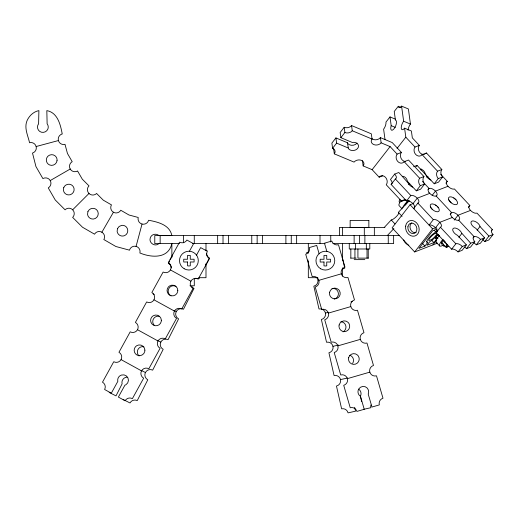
<?xml version="1.0" encoding="UTF-8"?>
<svg xmlns="http://www.w3.org/2000/svg" width="519" height="519" viewBox="0 0 519 519"><rect width="100%" height="100%" fill="white"/><g stroke="black" fill="none" stroke-linecap="round" stroke-linejoin="round"><path stroke-width="0.78" d="M136.069 246.421L142.024 224.052A5.372 5.372 0 0 1 138.229 217.474L128.965 214.989L120.726 210.234L120.376 210.844A5.372 5.372 0 0 1 114.057 212.537L112.844 211.836A5.372 5.372 0 0 1 111.15 205.518L111.501 204.908L103.275 200.159L96.547 193.438L96.054 193.931A5.372 5.372 0 0 1 89.508 193.931L88.522 192.938A5.372 5.372 0 0 1 88.522 186.399L89.015 185.899L82.294 179.178L77.545 170.952L77.234 171.16A5.372 5.372 0 0 1 70.824 169.862L70.046 168.688A5.372 5.372 0 0 1 71.35 162.278L72.206 161.707L67.457 153.488L64.998 144.314L63.98 144.516A5.372 5.372 0 0 1 58.537 140.896L58.258 139.52A5.372 5.372 0 0 1 61.884 134.071L62.235 133.999C60.515 124.826 57.706 112.591 46.827 110.605L47.125 123.782A5.372 5.372 0 0 1 47.832 129.114C46.587 132.28 42.253 133.441 39.593 131.32A5.372 5.372 0 0 1 38.601 123.782L38.899 110.605C33.599 111.643 29.298 115.692 27.105 120.525C23.88 127.921 27.974 135.498 29.557 142.744L30.77 142.543A5.372 5.372 0 0 1 36.083 146.352L36.311 147.74A5.372 5.372 0 0 1 32.502 153.053L35.934 166.541L42.889 178.594A5.372 5.372 0 0 1 50.233 180.56L70.253 168.999M171.847 243.547C168.474 259.065 151.282 257.755 139.838 252.954L140.033 252.176A5.372 5.372 0 0 0 136.659 246.57L135.297 246.233A5.372 5.372 0 0 0 129.692 249.6L129.549 250.184L115.906 246.519L103.813 239.531L104.163 238.928A5.372 5.372 0 0 0 102.47 232.609L101.257 231.902A5.372 5.372 0 0 0 94.938 233.595L94.581 234.205L82.502 227.231L72.628 217.357L73.127 216.858A5.372 5.372 0 0 0 73.127 210.318L72.135 209.326A5.372 5.372 0 0 0 65.589 209.326L65.096 209.825L55.222 199.951L48.267 187.897A5.372 5.372 0 0 0 50.233 180.56M395.459 119.188L390.003 116.911L391.196 125.676L390.95 126.565A5.372 2.147 -67.3 0 0 391.391 130.074L391.929 130.237A5.372 2.147 -67.3 0 0 395.699 125.812A5.372 2.147 -67.3 0 0 395.861 120.343L395.439 120.22L394.245 111.462L398.281 106.285A5.372 2.147 -67.3 0 0 401.583 106.123L408.395 108.971L410.451 124.073A5.372 2.147 -67.3 0 0 408.07 130.159M169.505 261.258L168.416 263.418A5.372 5.372 0 0 1 171.354 267.914M170.232 259.818L172.049 256.224M199.588 277.38L198.861 278.82A5.372 5.372 0 0 0 197.538 278.353M205.771 265.157L209.41 257.962A5.372 5.372 0 0 1 206.471 253.467M189.351 251.404L193.581 243.722L186.872 240.031A5.372 5.372 0 0 1 179.574 242.146L168.299 262.62A5.372 5.372 0 0 1 170.42 269.919L190.895 281.194A5.372 5.372 0 0 1 198.193 279.073L209.462 258.598A5.372 5.372 0 0 1 207.347 251.3L200.639 247.608L196.409 255.296M101.86 232.253L113.453 212.187M438.004 234.354L439.249 235.905M441.202 242.12L446.359 247.621L447.579 245.721L445.587 246.817L447.06 244.514L442.681 239.817M357.04 143.088A5.372 4.074 -7.8 0 1 347.769 143.471L347.373 142.719L335.916 137.918L331.881 143.101L332.588 148.304A5.372 4.074 -7.8 0 1 334.307 153.845L354.068 162.11A5.372 4.074 -7.8 0 1 361.445 160.377A5.372 4.074 -7.8 0 1 363.157 165.911L372.136 169.668L379.136 177.174A5.372 4.399 68.9 0 1 385.513 177.342A5.372 4.399 68.9 0 1 386.233 184.77L401.661 201.301A5.372 4.399 68.9 0 1 405.89 200.055M402.478 176.246L403.659 176.473A5.372 4.399 68.9 0 1 407.175 180.314L407.357 181.248L416.316 190.836L420.637 189.176L424.665 183.992A5.372 4.399 68.9 0 1 423.945 176.564L408.518 160.034L404.197 161.701A5.372 4.399 68.9 0 1 397.82 161.532A5.372 4.399 68.9 0 1 397.106 154.098L390.1 146.598L381.128 142.842A5.372 4.074 -7.8 0 1 373.751 144.574A5.372 4.074 -7.8 0 1 372.039 139.04L371.325 133.831L351.564 125.559A5.372 4.074 -7.8 0 1 344.188 127.291L340.159 132.468L340.866 137.678L352.336 142.478L353.283 142.342A5.372 4.074 -7.8 0 1 357.863 144.204L358.37 145.171A5.372 4.074 -7.8 0 1 355.113 150.14A5.372 4.074 -7.8 0 1 348.483 148.681L347.373 142.719M332.588 148.304L336.623 143.127L335.916 137.918M340.866 137.678L344.895 132.501A5.372 4.074 -7.8 0 0 352.271 130.769L372.039 139.04M390.003 116.911L385.974 122.088A5.372 2.147 -67.3 0 1 383.612 129.192L385.02 139.527M372.136 169.668L390.1 146.598M397.067 148.408L405.813 137.185L404.58 128.167A5.372 2.147 -67.3 0 1 401.278 128.329A5.372 2.147 -67.3 0 1 403.639 121.225L401.583 106.123M394.7 174.073L390.457 179.522A5.372 2.77 37.9 0 1 391.125 184.433L406.559 200.963A5.372 2.77 37.9 0 1 412.981 203.649A5.372 2.77 37.9 0 1 413.649 208.56L417.899 203.111A5.372 2.77 37.9 0 0 417.231 198.2A5.372 2.77 37.9 0 0 410.801 195.514L395.374 178.984A5.372 2.77 37.9 0 0 394.7 174.073L398.806 172.49L407.94 182.74A5.372 2.77 37.9 0 0 411.45 186.548L412.644 187.171M391.125 184.433L395.374 178.984M416.115 166.618L417.055 165.412L434.234 183.791L438.549 182.124L442.584 176.947A5.372 4.399 68.9 0 1 441.864 169.512L426.43 152.982L422.116 154.649A5.372 4.399 68.9 0 1 415.738 154.48A5.372 4.399 68.9 0 1 415.018 147.052L405.813 137.185M408.771 184.647L409.712 183.434M406.559 200.963L410.801 195.514M407.026 200.606A5.372 4.399 68.9 0 1 408.038 201.469L408.933 200.315M416.316 190.836L420.345 185.659L424.665 183.992M427.02 177.563L427.961 176.356M413.747 203.338L410.094 204.746L392.124 227.822L414.649 251.949L437.316 243.203M412.981 203.649L417.231 198.2L429.751 193.366M428.136 189.669L429.051 188.429L422.466 181.378M434.234 183.791L438.263 178.607L442.584 176.947M432.178 195.358L435.48 191.122L448.001 186.289A5.372 2.77 37.9 0 0 454.423 188.974L469.857 205.505A5.372 2.77 37.9 0 0 470.525 210.416A5.372 2.77 37.9 0 0 476.948 213.101L492.382 229.632A5.372 2.77 37.9 0 0 493.05 234.543L488.807 239.992L484.707 241.575L482.599 239.317M445.918 183.194L447.333 181.378L440.715 174.293M466.38 244.871L462.28 246.454A5.372 2.77 37.9 0 0 455.851 243.768L440.423 227.238A5.372 2.77 37.9 0 0 439.755 222.327A5.372 2.77 37.9 0 0 433.326 219.641L429.083 225.09A5.372 2.77 37.9 0 1 435.506 227.776A5.372 2.77 37.9 0 1 436.181 232.687L451.608 249.217A5.372 2.77 37.9 0 1 458.037 251.91L462.137 250.327L466.38 244.871L457.434 235.289L456.499 234.802A5.372 2.77 37.9 0 1 452.711 229.599A5.372 2.77 37.9 0 1 456.856 228.529L458.05 229.145A5.372 2.77 37.9 0 1 461.56 232.96L470.701 243.21L474.801 241.627A5.372 2.77 37.9 0 1 474.132 236.716L458.673 220.16A5.372 2.77 37.9 0 1 452.276 217.493L439.755 222.327L435.506 227.776M414.649 251.949L432.619 228.873L436.271 227.465M437.134 229.041L432.651 230.767L418.93 248.393L424.905 246.084L427.675 242.529L426.573 241.354M427.675 242.529L427.351 242.581A8.057 2.044 -43 0 1 428.214 238.87A8.057 2.044 -43 0 1 434.708 232.707L437.251 230.235M450.194 214.405L451.575 212.556A5.372 2.77 37.9 0 1 458.005 215.249L470.525 210.416M436.181 232.687L440.423 227.238M432.93 244.897L436.719 240.031M454.229 220.095L458.005 215.249A5.372 2.77 37.9 0 1 458.673 220.16M468.443 207.321L469.857 205.505M458.913 237.248L461.741 233.615M451.608 249.217L455.851 243.768M458.037 251.91L462.28 246.454M477.162 230.164L479.991 226.531L479.816 225.882A5.372 2.77 37.9 0 0 476.299 222.067L475.106 221.444A5.372 2.77 37.9 0 0 470.96 222.515A5.372 2.77 37.9 0 0 474.755 227.724L475.683 228.204L484.629 237.793L480.386 243.242L476.286 244.825A5.372 2.77 37.9 0 0 474.126 243.074M473.185 237.923L474.1 236.683A5.372 2.77 37.9 0 1 480.529 239.376L484.629 237.793M464.875 246.966L466.451 248.659L470.701 243.21M474.801 241.627L470.558 247.076L466.451 248.659M476.286 244.825L480.529 239.376M491.441 230.845L492.382 229.632M484.707 241.575L488.95 236.126L493.05 234.543M437.815 234.218A8.057 2.044 -43 0 1 430.841 241.063L429.674 241.77L426.923 245.305L433.903 242.613L436.693 239.051L435.052 237.287M384.248 227.465L391.255 219.959A5.372 1.362 -43 0 0 396.73 216.157A5.372 1.362 -43 0 0 398.352 212.362L408.823 201.145M387.369 235.522L393.869 228.561M72.628 209.825L89.015 193.438M448.766 246.291L446.359 247.621M158.996 243.547C155.33 247.245 148.564 243.022 150.231 238.098A5.372 5.372 0 0 1 152.794 234.88C154.753 233.835 157.341 234.069 158.97 235.62L171.847 235.62C169.869 224.811 157.75 221.944 148.609 220.257A5.372 5.372 0 0 1 142.024 224.052M415.018 147.052L419.339 145.385L412.333 137.879L411.398 131.022L404.58 128.167M397.106 154.098L401.421 152.437L392.215 142.569L380.414 137.632A5.372 4.074 -7.8 0 1 371.961 138.748M379.136 177.174L382.737 175.785M413.637 166.729L417.055 165.412M422.116 154.649L437.543 171.179L441.864 169.512M404.197 161.701L419.631 178.231L423.945 176.564M401.661 201.301L405.981 199.633M408.038 201.469L409.478 200.911M319.159 253.849L316.713 245.429L309.363 247.563A5.372 5.372 0 0 1 305.697 254.219L312.211 276.666A5.372 5.372 0 0 1 318.867 280.331L341.314 273.824A5.372 5.372 0 0 1 344.979 267.162L338.472 244.715A5.372 5.372 0 0 1 331.81 241.05L324.459 243.184L326.905 251.611M318.867 280.331A5.372 5.372 0 0 1 315.202 286.988L321.715 309.441A5.372 5.372 0 0 1 328.371 313.106L350.818 306.593A5.372 5.372 0 0 1 354.483 299.937L347.97 277.483A5.372 5.372 0 0 1 341.314 273.824M347.38 378.649A5.372 5.372 0 0 1 343.714 385.306L350.221 407.752A5.372 5.372 0 0 1 356.877 411.418L364.234 409.283L360.458 396.257L359.68 395.699A5.372 5.372 0 0 1 358.123 390.554L358.616 389.244A5.372 5.372 0 0 1 368.587 393L368.198 394.025L371.974 407.039L379.331 404.904A5.372 5.372 0 0 1 382.996 398.248L376.483 375.801A5.372 5.372 0 0 1 369.826 372.136L347.38 378.649A5.372 5.372 0 0 0 340.717 374.984L334.21 352.531A5.372 5.372 0 0 0 337.875 345.875L360.322 339.368A5.372 5.372 0 0 1 363.988 332.705L357.474 310.258A5.372 5.372 0 0 1 350.818 306.593M36.116 146.527L58.465 140.539M316.59 277.308A5.372 5.372 0 0 1 313.833 286.196L318.997 308.993A5.372 5.372 0 0 1 325.426 313.048L328.572 312.334M325.426 313.048A5.372 5.372 0 0 1 321.371 319.47L326.535 342.268A5.372 5.372 0 0 1 332.964 346.322L338.466 345.077M332.964 346.322A5.372 5.372 0 0 1 328.91 352.751L334.08 375.548A5.372 5.372 0 0 1 340.503 379.603L347.581 378.001M363.371 409.407L370.838 407.713A5.372 5.372 0 0 1 370.949 404.937M384.936 227.465L339.394 227.465L339.394 235.522M399.598 235.522L154.779 235.522L154.779 243.586L179.496 243.586M192.497 243.586L324.991 243.56M332.926 243.56L393.629 243.586L393.629 235.522M350.714 258.125L356.19 258.125M368.36 258.125L357.922 258.125L357.922 248.99M354.159 259.63L364.851 259.63M317.849 277.684L308.325 277.684L308.325 261.589M198.848 277.704L205.991 277.704L205.991 263.646M189.922 285.768L194.301 285.768L194.288 278.508M436.693 239.051L436.077 238.909A8.057 2.044 -43 0 1 436.641 236.379M398.281 106.285L401.005 107.42M403.639 121.225L410.451 124.073M391.196 125.676L395.283 127.389M336.623 143.127L348.087 147.928M205.673 250.048L207.042 250.742M174.079 310.544L176.239 311.634A5.372 5.372 0 0 0 178.607 318.854L168.052 339.711A5.372 5.372 0 0 0 160.832 342.086L157.958 340.626M141.116 370.345L145.43 372.532A5.372 5.372 0 0 0 147.798 379.752L137.25 400.61A5.372 5.372 0 0 0 130.029 402.978L123.198 399.52M109.172 392.429L116.003 395.88L122.121 383.788L121.933 382.711A5.372 5.372 0 0 1 127.071 377.112M430.893 180.087L429.7 179.47A5.372 2.77 37.9 0 1 426.19 175.656L426.008 175M141.538 370.871A5.372 5.372 0 0 0 143.653 378.169L132.384 398.65A5.372 5.372 0 0 0 125.085 400.765L118.377 397.074L124.91 385.195L125.909 384.748A5.372 5.372 0 0 0 121.511 375.042L120.233 375.62A5.372 5.372 0 0 0 117.703 380.356L117.858 381.296L111.313 393.188L104.604 389.49A5.372 5.372 0 0 0 102.49 382.192L113.758 361.717A5.372 5.372 0 0 0 121.057 359.602L141.538 370.871A5.372 5.372 0 0 1 148.836 368.756L160.105 348.275A5.372 5.372 0 0 1 157.99 340.977L137.509 329.708A5.372 5.372 0 0 0 135.394 322.409L146.663 301.928A5.372 5.372 0 0 0 153.961 299.813L174.442 311.082A5.372 5.372 0 0 1 181.741 308.967L193.01 288.493A5.372 5.372 0 0 1 190.895 281.194M453.775 197.94L455.954 199.731M435.525 205.018L436.667 205.835M358.597 389.146L359.661 390.054A5.372 5.372 0 0 1 360.783 395.309L360.374 396.172L361.613 401.622M479.991 226.531L488.95 236.126M436.148 196.033L451.608 212.589A5.372 2.77 37.9 0 0 452.276 217.493M417.899 203.111L433.326 219.641M434.221 230.235L435.869 231.999M445.094 241.951L443.323 240.05L441.682 242.607A8.057 2.044 -43 0 0 442.169 244.28M442.889 239.797L445.017 242.081M410.094 204.746L432.619 228.873M437.751 234.536L439.392 236.301M437.757 238.215L436.362 236.911A8.057 2.044 -43 0 0 436.849 238.578M441.929 242.684L443.46 244.507A8.057 2.044 -43 0 0 444.874 245.987M435.726 236.255L437.919 238.604M436.096 242.12L439.638 245.922M431.704 240.258L433.903 242.613M402.141 208.904L399.105 205.647A10.75 2.725 -43 0 1 401.395 200.276M398.352 212.362L402.076 216.352M422.161 243.145L424.905 246.084M391.255 219.959L394.978 223.948M437.335 206.439L438.224 207.444M431.25 208.223L432.139 209.228M448.714 199.783L451.089 202.78L450.083 201.833A5.372 2.77 37.9 0 1 451.069 196.863A5.372 2.77 37.9 0 1 457.57 203.013A5.372 2.77 37.9 0 1 451.076 202.767M430.465 206.867L431.023 207.892A5.372 2.77 37.9 0 0 438.899 211.259A5.372 2.77 37.9 0 0 434.332 204.402A5.372 2.77 37.9 0 0 431.023 207.892M342.242 257.171L344.739 268.174A5.372 5.372 0 0 0 342.274 269.471M354.633 407.298L355.515 411.191L348.048 412.877A5.372 5.372 0 0 0 341.619 408.829L336.455 386.032A5.372 5.372 0 0 0 340.503 379.603M307.897 259.993L308.61 263.133M425.282 174.202L425.048 173.138A5.372 4.399 68.9 0 0 420.286 169.194M380.414 137.632L381.128 142.842M362.45 160.708L363.157 165.911M351.564 125.559L352.271 130.769M344.188 127.291L344.895 132.501M333.594 148.635L334.307 153.845M388.257 235.522L388.257 243.586M374.342 227.465L374.342 235.522M369.794 243.619L369.794 248.99L349.268 248.99L349.268 243.619M368.237 248.99L368.237 258.125M367.024 248.99L367.024 258.125M366.33 243.619L366.33 248.99M364.883 235.522L364.883 243.586M364.306 227.465L364.306 235.522M359.505 235.522L359.505 243.586M355.612 243.619L355.612 248.99M354.938 248.99L354.938 258.125M354.133 235.522L354.133 243.586M350.838 248.99L350.838 258.125M342.488 227.465L342.488 235.522M342.449 243.56L342.449 260.045M342.449 267.875L342.449 276.127M330.759 235.522L330.759 241.971M320.015 235.522L320.015 243.586M308.325 243.56L308.325 253.123M296.641 235.522L296.641 243.586M291.263 235.522L291.263 243.586M285.891 235.522L285.891 243.586M262.517 235.522L262.517 243.586M257.145 235.522L257.145 243.586M251.767 235.522L251.767 243.586M228.392 235.522L228.392 243.586M223.021 235.522L223.021 243.586M217.649 235.522L217.649 243.586M205.991 243.586L205.991 250.774M194.275 235.522L194.275 243.586M183.525 235.522L183.525 242.775M171.867 243.586L171.867 257.379M160.15 235.522L160.15 243.586M405.475 161.487A5.372 4.399 68.9 0 1 400.999 158.139A5.372 4.399 68.9 0 1 401.421 152.437M420.345 185.659A5.372 4.399 68.9 0 1 419.631 178.231M443.271 245.163A10.75 2.725 -43 0 1 442.746 239.57M436.849 242.379A10.75 2.725 -43 0 1 439.197 235.769M416.134 232.635A5.372 4.399 68.9 0 1 410.535 229.359A5.372 4.399 68.9 0 1 411.878 222.878M408.829 245.312A5.372 2.77 37.9 0 1 405.462 242.976L404.625 241.958A5.372 2.77 37.9 0 1 403.75 239.96M436.92 235.944A8.057 2.044 -43 0 1 437.595 235.023M424.542 154.292A5.372 4.399 68.9 0 1 419.235 151.71A5.372 4.399 68.9 0 1 419.339 145.385M426.43 152.982A5.372 4.399 68.9 0 1 425.58 153.793M420.987 170.109A5.372 4.399 68.9 0 1 421.584 169.025M438.263 178.607A5.372 4.399 68.9 0 1 437.543 171.179M448.001 186.289A5.372 2.77 37.9 0 1 447.333 181.378M399.857 202.105A8.057 2.044 -43 0 1 400.019 199.257M402.757 207.477A10.75 2.725 -43 0 1 407.61 201.113M405.339 204.953A8.057 2.044 -43 0 1 408.583 201.113M343.04 331.888A5.372 5.372 0 0 0 345.382 324.654L344.584 323.499A5.372 5.372 0 0 0 340.866 321.735M334.178 299.08A5.372 5.372 0 0 0 337.837 291.38L337.045 290.225A5.372 5.372 0 0 0 331.933 288.57M350.961 301.935A5.372 5.372 0 0 1 352.278 301.455M352.641 363.3A5.372 5.372 0 0 0 352.92 357.935L352.122 356.78A5.372 5.372 0 0 0 349.787 355.268M308.753 251.618A5.372 5.372 0 0 1 306.294 252.915M171.023 295.901A5.372 5.372 0 0 1 169.551 287.507L170.621 286.605A5.372 5.372 0 0 1 175.993 286.371M154.474 325.543A5.372 5.372 0 0 1 154.143 317.952L155.22 317.051A5.372 5.372 0 0 1 159.275 316.337M145.43 372.532A5.372 5.372 0 0 1 152.651 370.164L163.2 349.306A5.372 5.372 0 0 1 160.832 342.086M139.073 355.989A5.372 5.372 0 0 1 138.742 348.398L139.819 347.496A5.372 5.372 0 0 1 143.867 346.783M191.939 286.553A5.372 5.372 0 0 0 194.009 288.408L183.46 309.266A5.372 5.372 0 0 0 176.239 311.634M194.761 278.508A5.372 5.372 0 0 1 196.137 278.249M153.008 293.864A5.372 5.372 0 0 1 154.169 294.656M121.057 359.602A5.372 5.372 0 0 0 118.942 352.304L130.211 331.823A5.372 5.372 0 0 0 137.509 329.708M157.99 340.977A5.372 5.372 0 0 1 165.289 338.862L176.557 318.381A5.372 5.372 0 0 1 174.442 311.082M170.42 269.919A5.372 5.372 0 0 1 163.122 272.04L151.846 292.515A5.372 5.372 0 0 1 153.961 299.813M369.826 372.136A5.372 5.372 0 0 1 373.492 365.48L366.978 343.027A5.372 5.372 0 0 1 360.322 339.368M337.875 345.875A5.372 5.372 0 0 0 331.213 342.209L324.706 319.762A5.372 5.372 0 0 0 328.371 313.106M187.547 261.972L187.508 265.806L188.903 265.988L190.291 265.806L190.259 261.972L194.093 262.004L194.093 259.228L190.259 259.26L190.291 255.426L187.508 255.426L187.547 259.26L183.713 259.228L183.713 262.004L187.547 261.972M324.005 261.998L323.973 265.832L325.361 266.013L326.756 265.832L326.717 261.998L330.551 262.03L330.551 259.253L326.717 259.286L326.756 255.452L323.973 255.452L324.005 259.286L320.171 259.253L320.171 262.03L324.005 261.998M144.892 350.117L144.756 351.512A5.372 5.372 0 0 1 136.99 355.028A5.372 5.372 0 0 1 135.602 346.614L136.685 345.725A5.372 5.372 0 0 1 144.892 350.117M161.351 320.223L161.208 321.618A5.372 5.372 0 0 1 153.442 325.134A5.372 5.372 0 0 1 152.054 316.72L153.137 315.831A5.372 5.372 0 0 1 161.351 320.223M177.803 290.329L177.66 291.723A5.372 5.372 0 0 1 169.895 295.24A5.372 5.372 0 0 1 168.506 286.832L169.596 285.937A5.372 5.372 0 0 1 177.803 290.329M329.61 292.242L329.474 293.637A5.372 5.372 0 0 0 336.403 298.607A5.372 5.372 0 0 0 339.407 290.627L338.518 289.544A5.372 5.372 0 0 0 329.61 292.242M339.115 325.011L338.978 326.406A5.372 5.372 0 0 0 345.907 331.375A5.372 5.372 0 0 0 348.911 323.395L348.022 322.312A5.372 5.372 0 0 0 339.115 325.011M348.619 357.786L348.476 359.18A5.372 5.372 0 0 0 355.411 364.15A5.372 5.372 0 0 0 358.415 356.17L357.526 355.087A5.372 5.372 0 0 0 348.619 357.786M117.463 228.697L117.132 231.461L117.508 232.81A5.372 5.372 0 0 0 124.56 235.645C127.719 234.361 128.829 230.021 126.675 227.38A5.372 5.372 0 0 0 121.693 225.382L119.13 226.472L117.463 228.697M57.025 160.715C56.642 164.101 52.763 166.339 49.642 164.977A5.372 5.372 0 0 1 46.729 157.958C47.975 154.792 52.309 153.63 54.969 155.752A5.372 5.372 0 0 1 57.025 160.715M63.792 187.508L63.428 188.864A5.372 5.372 0 0 0 68.054 194.891C71.421 195.397 74.593 192.231 74.087 188.864A5.372 5.372 0 0 0 70.811 184.602C68.164 183.486 64.875 184.842 63.792 187.508M87.919 211.635L87.555 214.392A5.372 5.372 0 0 0 93.589 219.018C96.969 218.642 99.213 214.756 97.851 211.635A5.372 5.372 0 0 0 93.589 208.366C91.227 208.067 88.84 209.449 87.919 211.635M434.805 233.634L433.839 234.257A5.372 1.362 -43 0 0 428.869 240.576L431.711 239.512A5.372 1.362 -43 0 0 436.674 233.193L434.805 233.634M368.853 220.4L350.15 220.4L350.15 227.387L368.853 227.387L368.853 220.4M407.895 226.816A5.372 4.399 68.9 0 0 413.98 233.472A5.372 4.399 68.9 0 0 415.239 224.759A5.372 4.399 68.9 0 0 407.895 226.816M405.644 226.135A8.057 6.598 68.9 0 0 414.856 236.009A8.057 6.598 68.9 0 0 416.614 222.898A8.057 6.598 68.9 0 0 405.644 226.135M428.902 192.322A5.372 2.77 37.9 0 0 436.771 195.611A5.372 2.77 37.9 0 0 432.126 188.76A5.372 2.77 37.9 0 0 428.902 192.322M184.2 268.758A9.4 9.4 0 0 0 198.303 260.616A9.4 9.4 0 0 0 184.2 252.474A9.4 9.4 0 0 0 184.2 268.758M320.664 268.784A9.4 9.4 0 0 0 334.768 260.642A9.4 9.4 0 0 0 320.664 252.5A9.4 9.4 0 0 0 320.664 268.784"/></g></svg>
